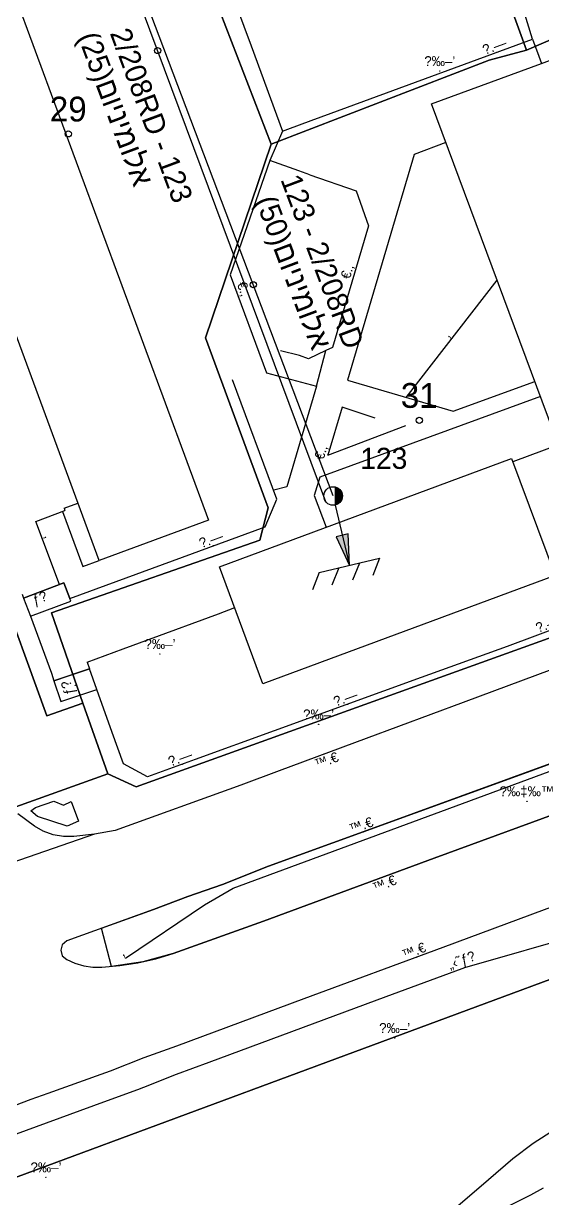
# Model space of a CAD drawing. Header units: metres. Extents: x 218299 to 220222, y 572714 to 574340.
# Drawn here: x 219844.2 to 219886, y 573720.8 to 573815.6 of the extents above; entities that cross this region are included whole.
import ezdxf
from ezdxf.enums import TextEntityAlignment as Align

# ---------------------------------------------------------------- set-up
doc = ezdxf.new("R2010")
doc.units = ezdxf.units.M
doc.header["$MEASUREMENT"] = 0
for name, color, linetype in [('1601', 44, 'LANDBORDER'), ('1602', 44, 'Continuous'), ('1603', 44, 'Continuous'), ('6021', 110, 'Continuous'), ('6031', 254, 'Continuous'), ('6311', 7, 'Continuous'), ('6543', 7, 'Continuous'), ('6901', 3, 'Continuous'), ('A_POINTS', 2, 'Continuous'), ('M2200', 253, 'Continuous'), ('M2401', 7, 'Continuous'), ('M2404', 7, 'Continuous'), ('M2405', 253, 'Continuous'), ('M2407', 253, 'Continuous'), ('M2408', 253, 'Continuous'), ('M2412', 253, 'Continuous'), ('M2601', 253, 'Continuous'), ('M2602', 253, 'Continuous'), ('M2605', 253, 'Continuous'), ('M2802', 253, 'Continuous'), ('M2804', 253, 'Continuous')]:
    doc.layers.add(name, color=color, linetype=linetype)
doc.styles.add('HEBTXT', font='HEBTXT')
doc.styles.add('MAVAT_HEBTXT', font='HEBTXT')
doc.linetypes.add('LANDBORDER', pattern='A,6.25,[208,elecad.shx,S=0.02,R=0,X=-0.6,Y=0],12.5,[208,elecad.shx,S=0.02,R=180,X=0.6,Y=0],6.25', length=25)

# ---------------------------------------------------------------- blocks, each defined once
blk = doc.blocks.new('6901')
at = {"layer": 'A_POINTS'}
blk.add_circle((0, 0), 0.25, dxfattribs=at)
at = {"color": 0, "style": 'HEBTXT', "flags": 1}
blk.add_attdef('CODE', (-2.918, 6.399), '', height=1.7, dxfattribs=at)
at = {"color": 0, "style": 'HEBTXT'}
for tag, p in [('PATH', (0.169, 4.708)), ('HTCH', (0.169, 2.708))]:
    blk.add_attdef(tag, text='', height=1.7, dxfattribs=at).set_placement(p, align=Align.MIDDLE_CENTER)
blk = doc.blocks.new('6311')
at = {"color": 0}
for p, q in [((0.188, -0.726), (0.188, 0.726)), ((0.219, -0.717), (0.219, 0.717)), ((0.25, -0.707), (0.25, 0.707)), ((0.281, -0.695), (0.281, 0.695)), ((0.312, -0.682), (0.312, 0.682)), ((0.344, -0.667), (0.344, 0.667)), ((0.375, -0.65), (0.375, 0.65)), ((0.406, -0.63), (0.406, 0.63)), ((0.438, -0.609), (0.438, 0.609)), ((0.469, -0.585), (0.469, 0.585)), ((0.5, -0.559), (0.5, 0.559)), ((0.531, -0.529), (0.531, 0.529)), ((0.562, -0.496), (0.562, 0.496)), ((0.594, -0.458), (0.594, 0.458)), ((0.625, -0.415), (0.625, 0.415)), ((0.656, -0.363), (0.656, 0.363)), ((0.688, -0.3), (0.688, 0.3)), ((0.719, -0.214), (0.719, 0.214))]:
    blk.add_line(p, q, dxfattribs=at)
blk.add_circle((0, 0), 0.75, dxfattribs=at)
at = {"color": 0, "style": 'HEBTXT'}
blk.add_attdef('POLE_NUM', (1.75, 1.75), '', height=1.7, dxfattribs=at)
at = {"color": 0, "style": 'HEBTXT', "flags": 1}
blk.add_attdef('MAP_TYPE', (1.734, -1.264), '', height=1.7, dxfattribs=at)
blk = doc.blocks.new('6543')
at = {"color": 0}
for p, q in [((5.75, 2.486), (6.979, 1.626)), ((5.75, 0.813), (6.979, -0.048)), ((5.75, -0.901), (6.979, -1.761)), ((5.75, -2.514), (6.979, -3.374))]:
    blk.add_line(p, q, dxfattribs=at)
for points in [[(5.75, -2.514), (5.75, 2.486)], [(0.75, -0.014), (5.75, -0.014), (3.25, 0.486), (3.25, -0.514), (5.75, -0.014)]]:
    blk.add_lwpolyline(points, dxfattribs=at)
blk.add_solid([(3.25, -0.514), (3.25, 0.486), (5.75, -0.014)], dxfattribs=at)
blk = doc.blocks.new('1603')
at = {"layer": 'A_POINTS'}
blk.add_circle((0, 0), 0.25, dxfattribs=at)
at = {"color": 0, "style": 'HEBTXT'}
blk.add_attdef('PARCEL_NUM', text='', height=2, dxfattribs=at).set_placement((0, 1), align=Align.CENTER)
at = {"color": 0, "style": 'HEBTXT', "flags": 1}
blk.add_attdef('LOT_NUM', text='', height=2, dxfattribs=at).set_placement((0, -2.5), align=Align.CENTER)
blk = doc.blocks.new('M2802')
blk.add_circle((0, 0), 0.025)
at = {"style": 'MAVAT_HEBTXT'}
blk.add_attdef('NAME', text='', height=0.8, dxfattribs=at).set_placement((0, 1.59), align=Align.MIDDLE)
blk = doc.blocks.new('M2804')
blk.add_circle((0, 0), 0.025)
at = {"style": 'MAVAT_HEBTXT'}
blk.add_attdef('NAME', text='', height=0.8, dxfattribs=at).set_placement((0, 1.59), align=Align.MIDDLE)
blk = doc.blocks.new('M2404')
blk.add_circle((0, 0), 0.025)
at = {"style": 'MAVAT_HEBTXT'}
blk.add_attdef('NAME', text='', height=0.8, dxfattribs=at).set_placement((0, 1.59), align=Align.MIDDLE)
blk = doc.blocks.new('M2408')
blk.add_circle((0, 0), 0.025)
at = {"style": 'MAVAT_HEBTXT'}
blk.add_attdef('NAME', text='', height=0.8, dxfattribs=at).set_placement((0, 1.59), align=Align.MIDDLE)
blk = doc.blocks.new('M2412')
blk.add_circle((0, 0), 0.025)
at = {"style": 'MAVAT_HEBTXT'}
blk.add_attdef('NAME', text='', height=0.8, dxfattribs=at).set_placement((0, 1.59), align=Align.MIDDLE)
blk = doc.blocks.new('M2601')
blk.add_circle((0, 0), 0.025)
at = {"style": 'MAVAT_HEBTXT'}
blk.add_attdef('NAME', text='', height=0.8, dxfattribs=at).set_placement((0, 1.59), align=Align.MIDDLE)
blk = doc.blocks.new('M2602')
blk.add_circle((0, 0), 0.025)
at = {"style": 'MAVAT_HEBTXT'}
blk.add_attdef('NAME', text='', height=0.8, dxfattribs=at).set_placement((0, 1.59), align=Align.MIDDLE)
blk = doc.blocks.new('M2605')
blk.add_circle((0, 0), 0.025)
at = {"style": 'MAVAT_HEBTXT'}
blk.add_attdef('NAME', text='', height=0.8, dxfattribs=at).set_placement((0, 1.59), align=Align.MIDDLE)
blk = doc.blocks.new('111')
at = {"layer": 'M2200'}
for points in [[(219850.275, 573772.275, 610.452), (219834.575, 573814.885, 610.527), (219834.575, 573814.885, 610.527), (219843.384, 573818.131, 610.527), (219859.085, 573775.522, 610.527)], [(219887.369, 573781.443, 608.727), (219877.077, 573809.101, 608.727), (219885.947, 573812.366, 608.692), (219886.581, 573812.599, 608.69), (219896.765, 573784.936, 608.727)], [(219887.033, 573771.065, 608.802), (219863.487, 573762.332, 608.802), (219859.983, 573771.779, 608.877), (219883.53, 573780.512, 608.727), (219883.53, 573780.512, 608.727)]]:
    blk.add_polyline3d(points, close=True, dxfattribs=at)
at = {"layer": 'M2401'}
for points in [[(219900.632, 573768.66, 598.852), (219879.629, 573760.829, 598.852), (219871.796, 573757.919, 598.852), (219864.803, 573755.32, 598.852), (219861.702, 573754.168, 598.852), (219851.572, 573750.501, 598.852), (219849.908, 573750.208, 598.852), (219848.23, 573750.019, 598.852), (219847.402, 573750.016, 598.852), (219846.572, 573750.16, 598.852), (219845.779, 573750.447, 598.852), (219845.06, 573750.86, 598.852), (219843.726, 573751.846, 598.852)], [(219899.358, 573760.528, 594.748), (219871.573, 573750.392, 594.748), (219863.943, 573747.616, 594.748), (219860.226, 573746.142, 594.748), (219857.422, 573745.189, 594.748), (219854.653, 573744.134, 594.748), (219847.666, 573741.59, 594.748), (219847.315, 573741.287, 594.748), (219847.184, 573740.842, 594.748), (219847.315, 573740.397, 594.748), (219847.666, 573740.094, 594.748), (219848.329, 573739.794, 594.748), (219849.037, 573739.588, 594.748), (219849.768, 573739.486, 594.748), (219850.498, 573739.489, 594.748), (219851.958, 573739.609, 594.748), (219853.41, 573739.833, 594.748), (219854.843, 573740.158, 594.748), (219856.245, 573740.582, 594.748), (219863.524, 573743.177, 594.748), (219877.283, 573748.27, 594.748), (219889.036, 573752.574, 594.748)], [(219948.529, 573769.565, 594.211), (219943.236, 573766.967, 594.211), (219929.792, 573760.579, 594.211), (219922.868, 573757.271, 594.211), (219916.853, 573754.364, 594.211), (219915.616, 573753.766, 594.211), (219914.444, 573754.172, 594.211), (219913.784, 573754.401, 594.211), (219913.07, 573754.651, 594.211), (219912.669, 573754.591, 594.211), (219903.199, 573750.808, 594.211), (219902.455, 573750.514, 594.211), (219897.728, 573748.646, 594.211), (219887.185, 573744.481, 594.211), (219886.148, 573744.095, 594.211), (219877.987, 573741.06, 594.211), (219866.786, 573736.916, 594.211), (219856.525, 573733.114, 594.211), (219853.871, 573732.162, 594.211), (219851.158, 573731.097, 594.211), (219850.423, 573730.832, 594.211), (219846.149, 573729.294, 594.211), (219844.784, 573728.803, 594.211), (219841.286, 573727.481, 594.211)], [(219849.908, 573750.208, 596.04), (219830.524, 573743.475, 596.04)]]:
    blk.add_polyline3d(points, dxfattribs=at)
at = {"layer": 'M2404'}
for points in [[(219900.632, 573768.66, 598.852), (219879.629, 573760.829, 598.852), (219871.796, 573757.919, 598.852), (219864.803, 573755.32, 598.852), (219861.702, 573754.168, 598.852), (219851.572, 573750.501, 598.852), (219849.908, 573750.208, 598.852), (219848.23, 573750.019, 598.852), (219847.402, 573750.016, 598.852), (219846.572, 573750.16, 598.852), (219845.779, 573750.447, 598.852), (219845.06, 573750.86, 598.852), (219843.726, 573751.846, 598.852)], [(219899.358, 573760.528, 594.971), (219871.573, 573750.392, 594.971), (219863.943, 573747.616, 594.971), (219860.226, 573746.142, 594.971), (219857.422, 573745.189, 594.971), (219854.653, 573744.134, 594.971), (219847.666, 573741.59, 594.971), (219847.315, 573741.287, 594.971), (219847.184, 573740.842, 594.971), (219847.315, 573740.397, 594.971), (219847.666, 573740.094, 594.971), (219848.329, 573739.794, 594.971), (219849.037, 573739.588, 594.971), (219849.768, 573739.486, 594.971), (219850.498, 573739.489, 594.971), (219851.958, 573739.609, 594.971), (219853.41, 573739.833, 594.971), (219854.843, 573740.158, 594.971), (219856.245, 573740.582, 594.971), (219863.524, 573743.177, 594.971), (219877.283, 573748.27, 594.971), (219889.036, 573752.574, 594.971)], [(219948.529, 573769.565, 594.631), (219943.236, 573766.967, 594.631), (219929.792, 573760.579, 594.631), (219922.868, 573757.271, 594.631), (219916.853, 573754.364, 594.631), (219915.616, 573753.766, 594.631), (219914.444, 573754.172, 594.631), (219913.784, 573754.401, 594.631), (219913.07, 573754.651, 594.631), (219912.669, 573754.591, 594.631), (219903.199, 573750.808, 594.631), (219902.455, 573750.514, 594.631), (219897.728, 573748.646, 594.631), (219887.185, 573744.481, 594.631), (219886.148, 573744.095, 594.631), (219877.987, 573741.06, 594.631), (219866.786, 573736.916, 594.631), (219856.525, 573733.114, 594.631), (219853.871, 573732.162, 594.631), (219851.158, 573731.097, 594.631), (219850.423, 573730.832, 594.631), (219846.149, 573729.294, 594.631), (219844.784, 573728.803, 594.631), (219841.286, 573727.481, 594.631)]]:
    blk.add_polyline3d(points, dxfattribs=at)
at = {"layer": 'M2405'}
for points in [[(219886.975, 573726.366, 594.681), (219885.258, 573725.257, 594.681), (219883.628, 573724.009, 594.681), (219881.673, 573722.334, 594.681), (219880.503, 573721.332, 594.681), (219877.916, 573719.095, 594.681)], [(219886.078, 573721.652, 593.648), (219885.049, 573721.101, 593.648), (219878.842, 573718.007, 593.648)]]:
    blk.add_polyline3d(points, dxfattribs=at)
at = {"layer": 'M2407'}
for points in [[(219885.221, 573814.319, 597.394), (219885.732, 573812.945, 597.394)], [(219885.732, 573812.945, 597.394), (219885.947, 573812.366, 597.394)], [(219865.056, 573806.901, 597.79), (219864.037, 573804.531, 597.79)], [(219878.231, 573805.999, 597.49), (219875.68, 573805.02, 597.49), (219870.293, 573786.815, 597.34), (219878.804, 573784.325, 597.49), (219885.404, 573786.723, 597.49)], [(219866.39, 573803.701, 597.67), (219864.037, 573804.531, 597.79)], [(219867.806, 573786.348, 597.415), (219868.551, 573789.207, 597.625)], [(219867.806, 573786.348, 597.415), (219865.411, 573778.213, 597.34), (219864.351, 573777.942, 597.34)], [(219885.858, 573785.503, 597.485), (219868.079, 573778.99, 597.415), (219867.607, 573777.525, 597.34), (219868.59, 573774.971, 597.34)], [(219887.312, 573781.595, 597.415), (219883.634, 573780.23, 597.415)], [(219847.319, 573776.224, 598.09), (219848.965, 573771.789, 598.09), (219850.275, 573772.275, 598.09)], [(219854.342, 573765.932, 597.445), (219859.899, 573767.989, 597.479)], [(219859.899, 573767.989, 597.479), (219861.209, 573768.474, 597.487)], [(219852.219, 573765.147, 597.433), (219854.342, 573765.932, 597.445)], [(219849.309, 573764.07, 597.415), (219852.219, 573765.147, 597.433)], [(219849.309, 573764.07, 597.415), (219849.499, 573763.538, 597.406)]]:
    blk.add_polyline3d(points, dxfattribs=at)
at = {"layer": 'M2408'}
for points in [[(219949.544, 573761.117, 595.59), (219945.694, 573759.638, 595.59), (219943.163, 573758.704, 595.59), (219940.364, 573757.673, 595.59), (219933.497, 573755.341, 595.59), (219927.389, 573753.126, 595.59), (219922.538, 573751.422, 595.59), (219917.221, 573750.097, 595.59), (219908.93, 573747.656, 595.59), (219908.269, 573747.514, 595.59), (219904.717, 573746.512, 595.59), (219892.458, 573743.055, 595.59), (219889.477, 573742.215, 595.59), (219879.724, 573739.435, 595.59), (219879.502, 573739.352, 595.59), (219873.395, 573737.088, 595.59), (219859.126, 573731.797, 595.59), (219856.493, 573730.817, 595.59), (219853.865, 573729.779, 595.59), (219853.369, 573729.594, 595.59), (219850.647, 573728.577, 595.59), (219842.502, 573725.613, 595.59)], [(219844.78, 573752.086, 596.372), (219845.155, 573752.353, 596.372), (219846.632, 573752.856, 596.372), (219847.414, 573752.551, 596.372), (219848.03, 573752.828, 596.372), (219848.609, 573751.261, 596.372), (219847.714, 573750.853, 596.372), (219845.307, 573751.639, 596.372), (219844.78, 573752.086, 596.372)]]:
    blk.add_polyline3d(points, dxfattribs=at)
at = {"layer": 'M2412'}
for points in [[(219844.196, 573769.249, 597.94), (219844.744, 573767.784, 597.415), (219847.997, 573768.999, 597.415), (219847.921, 573769.202, 597.488), (219847.449, 573770.465, 597.94), (219844.196, 573769.249, 597.94)], [(219849.499, 573763.538, 597.406), (219846.64, 573762.565, 597.406), (219847.208, 573760.896, 596.656), (219850.093, 573761.876, 596.656)]]:
    blk.add_polyline3d(points, close=True, dxfattribs=at)
at = {"layer": 'M2601'}
for points in [[(219875.036, 573785.427, 598.494), (219882.361, 573794.901, 598.494)], [(219847.085, 573770.329, 599.065), (219845.179, 573775.429, 599.065), (219847.525, 573776.3, 599.065)], [(219852.412, 573740.214, 597.52), (219858.774, 573744.514, 597.52), (219861.08, 573745.842, 597.52), (219922.5, 573768.535, 596.62)]]:
    blk.add_polyline3d(points, dxfattribs=at)
at = {"layer": 'M2602'}
for points in [[(219864.037, 573804.531, 599.215), (219860.855, 573795.33, 599.215), (219863.783, 573787.41, 599.215), (219867.806, 573786.348, 599.215)], [(219867.262, 573803.396, 599.215), (219866.39, 573803.701, 598.465), (219866.39, 573803.701, 598.465)], [(219867.262, 573803.396, 599.215), (219870.989, 573802.091, 599.215), (219872.004, 573799.276, 599.215), (219869.091, 573789.46, 599.215), (219868.551, 573789.207, 599.215), (219867.16, 573788.552, 599.215), (219866.442, 573788.812, 599.215), (219864.913, 573789.18, 598.165)], [(219872.527, 573783.769, 597.865), (219869.883, 573784.649, 597.865), (219868.72, 573780.772, 597.865), (219875.013, 573783.173, 597.865)], [(219847.455, 573776.488, 600.265), (219847.455, 573776.488, 600.265), (219848.569, 573776.904, 600.265)], [(219847.455, 573776.488, 599.065), (219847.525, 573776.3, 599.065)]]:
    blk.add_polyline3d(points, dxfattribs=at)
at = {"layer": 'M2605'}
for points in [[(219868.99, 573808.348, 598.615), (219885.221, 573814.319, 598.615), (219885.221, 573814.319, 598.615), (219883.087, 573821.289, 598.615), (219882.734, 573822.441, 598.615), (219882.681, 573822.615, 598.615), (219880.417, 573821.648, 598.615)], [(219860.265, 573819.941, 598.315), (219862.53, 573813.776, 598.457)], [(219862.53, 573813.776, 598.457), (219864.088, 573809.536, 598.555)], [(219864.088, 573809.536, 598.555), (219865.056, 573806.901, 598.615), (219865.056, 573806.901, 598.615), (219865.489, 573807.06, 598.615)], [(219867.377, 573807.755, 598.615), (219868.99, 573808.348, 598.615)], [(219865.489, 573807.06, 598.615), (219867.377, 573807.755, 598.615)], [(219844.196, 573769.249, 597.94), (219847.449, 573770.465, 597.94), (219847.921, 573769.202, 597.94), (219863.651, 573775.001, 597.94), (219864.616, 573777.23, 597.94), (219861.036, 573786.858, 598.09)], [(219896.982, 573770.494, 597.272), (219883.173, 573765.353, 597.34), (219876.233, 573762.834, 597.34)], [(219844.083, 573769.564, 597.94), (219844.196, 573769.249, 597.94), (219844.744, 573767.784, 597.415), (219846.434, 573763.181, 597.415)], [(219846.434, 573763.181, 597.415), (219846.64, 573762.565, 597.406), (219847.816, 573762.965, 597.406)], [(219847.816, 573762.965, 597.406), (219849.499, 573763.538, 597.406)], [(219851.335, 573758.396, 597.312), (219850.093, 573761.876, 597.375), (219849.499, 573763.538, 597.406)], [(219876.233, 573762.834, 597.34), (219864.395, 573758.536, 597.34)], [(219864.395, 573758.536, 597.34), (219858.017, 573756.22, 597.34), (219854.193, 573754.838, 597.265), (219852.239, 573755.867, 597.265), (219851.335, 573758.396, 597.312)]]:
    blk.add_polyline3d(points, dxfattribs=at)
at = {"layer": 'M2802'}
blk.add_polyline3d([(219889.036, 573752.574, 596.011), (219877.283, 573748.27, 596.161), (219863.524, 573743.177, 596.311), (219856.245, 573740.582, 596.386), (219853.799, 573739.911, 596.386), (219851.289, 573739.541, 596.386), (219850.461, 573742.611, 596.461), (219854.653, 573744.134, 596.461), (219857.422, 573745.189, 596.454), (219860.226, 573746.142, 596.386), (219863.943, 573747.616, 596.386), (219871.573, 573750.392, 596.236), (219883.916, 573754.895, 596.102), (219899.358, 573760.528, 595.936)], dxfattribs=at)
at = {"layer": 'M2404'}
ref = blk.add_blockref('M2404', (219868.408, 573756.66), dxfattribs=dict(at, xscale=0.5, yscale=0.5, zscale=0.5))
ref.add_attrib('NAME', '™.€', dxfattribs={"layer": '0', "height": 0.8, "rotation": 20.3813, "style": 'MAVAT_HEBTXT'}).set_placement((219868.599, 573756.144), align=Align.MIDDLE)
ref = blk.add_blockref('M2404', (219871.573, 573750.392), dxfattribs=dict(at, xscale=0.5, yscale=0.5, zscale=0.5))
ref.add_attrib('NAME', '™.€', dxfattribs={"layer": '0', "height": 0.8, "rotation": 20.04146, "style": 'MAVAT_HEBTXT'}).set_placement((219871.385, 573750.909), align=Align.MIDDLE)
ref = blk.add_blockref('M2404', (219873.059, 573746.706), dxfattribs=dict(at, xscale=0.5, yscale=0.5, zscale=0.5))
ref.add_attrib('NAME', '™.€', dxfattribs={"layer": '0', "height": 0.8, "rotation": 22.26415, "style": 'MAVAT_HEBTXT'}).set_placement((219873.267, 573746.197), align=Align.MIDDLE)
ref = blk.add_blockref('M2404', (219875.842, 573740.267), dxfattribs=dict(at, xscale=0.5, yscale=0.5, zscale=0.5))
ref.add_attrib('NAME', '™.€', dxfattribs={"layer": '0', "height": 0.8, "rotation": 21.55789, "style": 'MAVAT_HEBTXT'}).set_placement((219875.64, 573740.778), align=Align.MIDDLE)
at = {"layer": 'M2408'}
ref = blk.add_blockref('M2408', (219879.724, 573739.435), dxfattribs=dict(at, xscale=0.5, yscale=0.5, zscale=0.5))
ref.add_attrib('NAME', '„‹˜ƒ\x8e', dxfattribs={"layer": '0', "height": 0.8, "rotation": 20.34456, "style": 'MAVAT_HEBTXT'}).set_placement((219879.533, 573739.95), align=Align.MIDDLE)
at = {"layer": 'M2412'}
ref = blk.add_blockref('M2412', (219845.334, 573769.675), dxfattribs=dict(at, xscale=0.5, yscale=0.5, zscale=0.5))
ref.add_attrib('NAME', 'ƒ\x8e', dxfattribs={"layer": '0', "height": 0.8, "rotation": 20.49032, "style": 'MAVAT_HEBTXT'}).set_placement((219845.526, 573769.159), align=Align.MIDDLE)
ref = blk.add_blockref('M2412', (219848.361, 573762.218), dxfattribs=dict(at, xscale=0.5, yscale=0.5, zscale=0.5))
ref.add_attrib('NAME', 'ƒ\x8e', dxfattribs={"layer": '0', "height": 0.8, "rotation": 109.32772, "style": 'MAVAT_HEBTXT'}).set_placement((219847.842, 573762.036), align=Align.MIDDLE)
at = {"layer": 'M2601'}
ref = blk.add_blockref('M2601', (219878.699, 573790.164), dxfattribs=dict(at, xscale=0.5, yscale=0.5, zscale=0.5))
ref.add_attrib('NAME', '‚', dxfattribs={"layer": '0', "height": 0.8, "rotation": 52.29117, "style": 'MAVAT_HEBTXT'}).set_placement((219878.263, 573790.501), align=Align.MIDDLE)
ref = blk.add_blockref('M2601', (219845.694, 573774.051), dxfattribs=dict(at, xscale=0.5, yscale=0.5, zscale=0.5))
ref.add_attrib('NAME', '‚', dxfattribs={"layer": '0', "height": 0.8, "rotation": 290.49032, "style": 'MAVAT_HEBTXT'}).set_placement((219846.209, 573774.244), align=Align.MIDDLE)
ref = blk.add_blockref('M2601', (219852.412, 573740.214), dxfattribs=dict(at, xscale=0.5, yscale=0.5, zscale=0.5))
ref.add_attrib('NAME', '‚', dxfattribs={"layer": '0', "height": 0.8, "rotation": 34.05773, "style": 'MAVAT_HEBTXT'}).set_placement((219852.104, 573740.67), align=Align.MIDDLE)
at = {"layer": 'M2602'}
ref = blk.add_blockref('M2602', (219870.854, 573795.4), dxfattribs=dict(at, xscale=0.5, yscale=0.5, zscale=0.5))
ref.add_attrib('NAME', '€.‚', dxfattribs={"layer": '0', "height": 0.8, "rotation": 73.46888, "style": 'MAVAT_HEBTXT'}).set_placement((219870.326, 573795.557), align=Align.MIDDLE)
ref = blk.add_blockref('M2602', (219861.353, 573793.984), dxfattribs=dict(at, xscale=0.5, yscale=0.5, zscale=0.5))
ref.add_attrib('NAME', '€.‚', dxfattribs={"layer": '0', "height": 0.8, "rotation": 290.28548, "style": 'MAVAT_HEBTXT'}).set_placement((219861.869, 573794.175), align=Align.MIDDLE)
ref = blk.add_blockref('M2602', (219868.734, 573780.819), dxfattribs=dict(at, xscale=0.5, yscale=0.5, zscale=0.5))
ref.add_attrib('NAME', '€.‚', dxfattribs={"layer": '0', "height": 0.8, "rotation": 73.30503, "style": 'MAVAT_HEBTXT'}).set_placement((219868.208, 573780.977), align=Align.MIDDLE)
at = {"layer": 'M2605'}
ref = blk.add_blockref('M2605', (219882.332, 573813.256), dxfattribs=dict(at, xscale=0.5, yscale=0.5, zscale=0.5))
ref.add_attrib('NAME', '\x9a.—', dxfattribs={"layer": '0', "height": 0.8, "rotation": 20.19712, "style": 'MAVAT_HEBTXT'}).set_placement((219882.142, 573813.772), align=Align.MIDDLE)
ref = blk.add_blockref('M2605', (219859.483, 573773.465), dxfattribs=dict(at, xscale=0.5, yscale=0.5, zscale=0.5))
ref.add_attrib('NAME', '\x9a.—', dxfattribs={"layer": '0', "height": 0.8, "rotation": 20.23693, "style": 'MAVAT_HEBTXT'}).set_placement((219859.293, 573773.981), align=Align.MIDDLE)
ref = blk.add_blockref('M2605', (219886.618, 573766.636), dxfattribs=dict(at, xscale=0.5, yscale=0.5, zscale=0.5))
ref.add_attrib('NAME', '\x9a.—', dxfattribs={"layer": '0', "height": 0.8, "rotation": 20.41602, "style": 'MAVAT_HEBTXT'}).set_placement((219886.426, 573767.151), align=Align.MIDDLE)
ref = blk.add_blockref('M2605', (219870.314, 573760.685), dxfattribs=dict(at, xscale=0.5, yscale=0.5, zscale=0.5))
ref.add_attrib('NAME', '\x9a.—', dxfattribs={"layer": '0', "height": 0.8, "rotation": 19.95513, "style": 'MAVAT_HEBTXT'}).set_placement((219870.126, 573761.202), align=Align.MIDDLE)
ref = blk.add_blockref('M2605', (219856.994, 573755.85), dxfattribs=dict(at, xscale=0.5, yscale=0.5, zscale=0.5))
ref.add_attrib('NAME', '\x9a.—', dxfattribs={"layer": '0', "height": 0.8, "rotation": 19.87198, "style": 'MAVAT_HEBTXT'}).set_placement((219856.807, 573756.367), align=Align.MIDDLE)
at = {"layer": 'M2802'}
ref = blk.add_blockref('M2802', (219884.759, 573752.852, 596.04), dxfattribs=dict(at, xscale=0.5, yscale=0.5, zscale=0.5))
ref.add_attrib('NAME', '\x8d‰‡‰™', dxfattribs={"layer": '0', "height": 0.8, "style": 'MAVAT_HEBTXT'}).set_placement((219884.759, 573753.647, 596.04), align=Align.MIDDLE)
at = {"layer": 'M2804'}
ref = blk.add_blockref('M2804', (219877.739, 573811.76, 614.356), dxfattribs=dict(at, xscale=0.5, yscale=0.5, zscale=0.5))
ref.add_attrib('NAME', '\x8d‰–’', dxfattribs={"layer": '0', "height": 0.8, "style": 'MAVAT_HEBTXT'}).set_placement((219877.739, 573812.556, 614.356), align=Align.MIDDLE)
ref = blk.add_blockref('M2804', (219855.186, 573764.748, 605.956), dxfattribs=dict(at, xscale=0.5, yscale=0.5, zscale=0.5))
ref.add_attrib('NAME', '\x8d‰–’', dxfattribs={"layer": '0', "height": 0.8, "style": 'MAVAT_HEBTXT'}).set_placement((219855.186, 573765.544, 605.956), align=Align.MIDDLE)
ref = blk.add_blockref('M2804', (219867.971, 573759.069, 607.156), dxfattribs=dict(at, xscale=0.5, yscale=0.5, zscale=0.5))
ref.add_attrib('NAME', '\x8d‰–’', dxfattribs={"layer": '0', "height": 0.8, "style": 'MAVAT_HEBTXT'}).set_placement((219867.971, 573759.865, 607.156), align=Align.MIDDLE)
ref = blk.add_blockref('M2804', (219874.103, 573733.775, 608.956), dxfattribs=dict(at, xscale=0.5, yscale=0.5, zscale=0.5))
ref.add_attrib('NAME', '\x8d‰–’', dxfattribs={"layer": '0', "height": 0.8, "style": 'MAVAT_HEBTXT'}).set_placement((219874.103, 573734.57, 608.956), align=Align.MIDDLE)
ref = blk.add_blockref('M2804', (219845.999, 573722.538, 609.476), dxfattribs=dict(at, xscale=0.5, yscale=0.5, zscale=0.5))
ref.add_attrib('NAME', '\x8d‰–’', dxfattribs={"layer": '0', "height": 0.8, "style": 'MAVAT_HEBTXT'}).set_placement((219845.999, 573723.334, 609.476), align=Align.MIDDLE)

msp = doc.modelspace()

# ---------------------------------------------------------------- linework, layer by layer
at = {"layer": '1601'}
for points in [[(219974.4071, 573771.0634), (219962.9805, 573766.9345), (219946.9992, 573760.8881), (219822.5656, 573714.7348), (219753.3065, 573689.0645), (219664.7445, 573656.5514), (219643.462, 573649.067), (219618.212, 573639.677), (219593.723, 573630.569), (219581.415, 573626.252), (219569.047, 573622.396), (219566.699, 573621.804), (219556.409, 573619.209), (219530.641, 573615.814), (219517.651, 573615.507), (219505.001, 573616.16), (219503.617, 573616.353), (219492.51, 573617.903), (219480.118, 573620.596), (219468.006, 573624.229), (219455.333, 573629.142), (219444.76, 573634.256)], [(219618.0482, 573522.7224), (219617.1515, 573533.9595), (219616.1549, 573544.8885), (219616.528, 573554.751), (219672.868, 573585.113), (219670.898, 573589.396), (219670.785, 573589.642), (219666.615, 573598.715), (219652.771, 573628.831), (219649.029, 573636.97), (219643.6402, 573648.6798), (219643.462, 573649.067), (219664.7445, 573656.5514), (219753.3065, 573689.0645), (219822.5656, 573714.7348), (219946.9992, 573760.8881)]]:
    msp.add_lwpolyline(points, dxfattribs=at)
at = {"layer": '1602'}
for points in [[(219850.9872, 573755.0794), (219842.5227, 573752.0407), (219832.5044, 573748.4105), (219812.4989, 573741.3322), (219813.7231, 573743.376), (219819.955, 573745.8156), (219822.1704, 573750.2244), (219818.1301, 573760.4476), (219820.2052, 573761.1286), (219798.9917, 573818.3371), (219791.0253, 573839.4506), (219793.019, 573840.1321), (219823.9051, 573851.5078), (219823.218, 573853.1855), (219842.8661, 573860.4891), (219850.3628, 573840.4807), (219851.3534, 573838.0071), (219825.2574, 573828.0395), (219829.2334, 573818.09), (219825.4761, 573816.4837), (219846.0624, 573759.7614), (219848.9722, 573760.7595)], [(219863.2316, 573773.93), (219846.4361, 573768.0536), (219848.9722, 573760.7595), (219846.0624, 573759.7614), (219825.4761, 573816.4837), (219829.2334, 573818.09), (219825.2574, 573828.0395), (219851.3534, 573838.0071), (219865.4455, 573843.1432), (219871.0217, 573828.336), (219857.3044, 573823.6405), (219864.1512, 573805.8505), (219858.8651, 573790.2345), (219863.9093, 573776.5381)], [(219894.6782, 573810.3556), (219901.2014, 573792.1744), (219902.9696, 573788.1778), (219905.8146, 573780.7863), (219901.9038, 573779.4999), (219888.6497, 573815.13), (219884.7362, 573813.4486), (219881.7009, 573821.822), (219879.7084, 573821.2197), (219878.7479, 573820.6802), (219874.1346, 573829.5546), (219878.5868, 573831.1867), (219895.0396, 573837.2718), (219896.1808, 573834.2377), (219884.681, 573830.0572), (219886.8751, 573823.0076)], [(219881.7092, 573812.625), (219864.1512, 573805.8505), (219857.3044, 573823.6405), (219871.0217, 573828.336), (219874.1346, 573829.5546), (219878.7479, 573820.6802), (219879.7084, 573821.2197), (219881.7009, 573821.822), (219884.7362, 573813.4486)], [(219846.4361, 573768.0536), (219863.2316, 573773.93), (219863.9093, 573776.5381), (219858.8651, 573790.2345), (219864.1512, 573805.8505), (219881.7092, 573812.625), (219884.7362, 573813.4486), (219888.6497, 573815.13), (219901.9038, 573779.4999), (219894.9563, 573776.9924), (219896.7546, 573772.2018), (219897.512, 573769.9675), (219853.2719, 573754.011), (219850.9872, 573755.0794), (219848.9722, 573760.7595)], [(219897.5696, 573700.707), (219883.3444, 573695.25), (219869.738, 573688.9099), (219777.725, 573640.3131), (219775.2246, 573645.4677), (219755.4634, 573684.6636), (219753.3065, 573689.0645), (219822.5656, 573714.7348), (219946.9992, 573760.8881), (219950.8901, 573761.2871), (219953.9661, 573760.7647), (219957.133, 573759.2731), (219959.2316, 573757.4137), (219961.3001, 573753.334), (219961.7777, 573749.0446), (219960.8893, 573719.2659), (219960.0362, 573714.5499), (219958.2138, 573711.9328), (219952.8484, 573709.5673), (219950.9003, 573709.5173), (219937.8235, 573708.9596), (219922.8535, 573707.0017), (219910.5027, 573704.9183)]]:
    msp.add_lwpolyline(points, close=True, dxfattribs=at)
for points in [[(219704.1937, 573701.0075), (219770.641, 573725.4169), (219788.8344, 573732.2906), (219812.4989, 573741.3322), (219832.5044, 573748.4105), (219842.5227, 573752.0407), (219850.9872, 573755.0794), (219853.2719, 573754.011), (219897.512, 573769.9675), (219896.7546, 573772.2018), (219894.9563, 573776.9924), (219901.9038, 573779.4999), (219905.8146, 573780.7863), (219939.1255, 573793.1516), (219947.1053, 573795.9964)], [(219974.4071, 573771.0634), (219962.9805, 573766.9345), (219946.9992, 573760.8881), (219822.5656, 573714.7348), (219753.3065, 573689.0645), (219664.7445, 573656.5514), (219643.462, 573649.067), (219618.212, 573639.677), (219593.723, 573630.569), (219581.415, 573626.252), (219569.047, 573622.396), (219566.699, 573621.804), (219556.409, 573619.209), (219530.641, 573615.814), (219517.651, 573615.507), (219505.001, 573616.16), (219503.617, 573616.353), (219492.51, 573617.903), (219480.118, 573620.596), (219468.006, 573624.229), (219455.333, 573629.142), (219444.76, 573634.256)]]:
    msp.add_lwpolyline(points, dxfattribs=at)
at = {"layer": '6021'}
msp.add_lwpolyline([(219869.1413, 573777.4812), (219852.65, 573821.14), (219877.5099, 573827.7533), (219884.6138, 573829.6252)], dxfattribs=at)
at = {"layer": '6031'}
msp.add_lwpolyline([(219868.5614, 573777.0081), (219852.0012, 573821.4388), (219879.6714, 573829.2135), (219881.1489, 573829.6287)], dxfattribs=at)

# ---------------------------------------------------------------- block references
msp.add_blockref('111', (0, 0))
at = {"layer": '1603'}
for p, values in [((219847.7941, 573806.6887), {'PARCEL_NUM': '29'}), ((219876.0842, 573783.591), {'PARCEL_NUM': '31'})]:
    msp.add_blockref('1603', p, dxfattribs=at).add_auto_attribs(values)
at = {"layer": '6311'}
ref = msp.add_blockref('6311', (219869.1413, 573777.4812), dxfattribs=at)
ref.add_attrib('POLE_NUM', '123', (219871.3288, 573779.6687), dxfattribs={"layer": '0', "color": 0, "height": 1.7, "style": 'HEBTXT'})
at = {"layer": '6543', "rotation": 283.3314741699126}
msp.add_blockref('6543', (219869.1413, 573777.4812), dxfattribs=at)
at = {"layer": '6901'}
ref = msp.add_blockref('6901', (219854.9943, 573813.4084), dxfattribs=dict(at, rotation=290.4414))
ref.add_attrib('PATH', '2/208RD - 123', dxfattribs={"layer": '0', "color": 0, "height": 1.7, "rotation": 290.4414, "style": 'HEBTXT'}).set_placement((219854.5045, 573808.189), align=Align.MIDDLE_CENTER)
ref.add_attrib('HTCH', '(25)םוינימולא', dxfattribs={"layer": '0', "color": 0, "height": 1.7, "rotation": 290.4414, "style": 'HEBTXT'}).set_placement((219851.6172, 573808.7137), align=Align.MIDDLE_CENTER)
ref = msp.add_blockref('6901', (219862.7065, 573794.5167), dxfattribs=dict(at, rotation=290.6931))
ref.add_attrib('PATH', '123 - 2/208RD', dxfattribs={"layer": '0', "color": 0, "height": 1.7, "rotation": 290.6931, "style": 'HEBTXT'}).set_placement((219868.2864, 573796.3991), align=Align.MIDDLE_CENTER)
ref.add_attrib('HTCH', '(50)םוינימולא', dxfattribs={"layer": '0', "color": 0, "height": 1.7, "rotation": 290.6931, "style": 'HEBTXT'}).set_placement((219865.9476, 573795.5157), align=Align.MIDDLE_CENTER)

doc.saveas('drawing.dxf')
